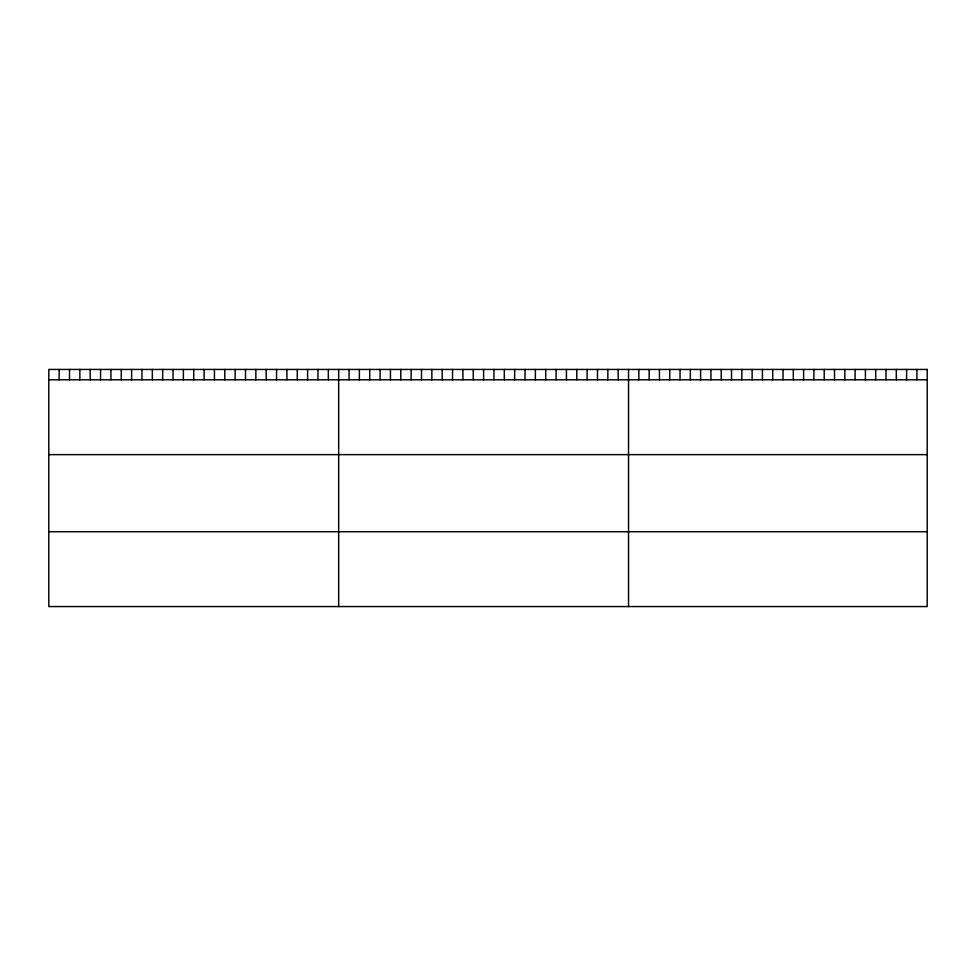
<?xml version="1.0" encoding="UTF-8"?>
<svg xmlns="http://www.w3.org/2000/svg" width="976" height="976" viewBox="0 0 976 976"><rect width="100%" height="100%" fill="white"/><g stroke="black" fill="none" stroke-linecap="round" stroke-linejoin="round"><path stroke-width="1.46" d="M48.8 379.798L927.2 379.798M48.8 454.633L927.2 454.633M48.8 531.725L927.2 531.725M916.903 369.44L916.903 379.798M906.606 369.44L906.606 379.798M896.31 369.44L896.31 379.798M886.001 369.44L886.001 379.798M875.704 369.44L875.704 379.798M865.407 369.44L865.407 379.798M855.11 369.44L855.11 379.798M844.813 369.44L844.813 379.798M834.517 369.44L834.517 379.798M824.22 369.44L824.22 379.798M813.911 369.44L813.911 379.798M803.614 369.44L803.614 379.798M793.317 369.44L793.317 379.798M783.02 369.44L783.02 379.798M772.724 369.44L772.724 379.798M762.427 369.44L762.427 379.798M752.13 369.44L752.13 379.798M741.833 369.44L741.833 379.798M731.524 369.44L731.524 379.798M721.227 369.44L721.227 379.798M710.931 369.44L710.931 379.798M700.634 369.44L700.634 379.798M690.337 369.44L690.337 379.798M680.04 369.44L680.04 379.798M669.743 369.44L669.743 379.798M659.434 369.44L659.434 379.798M649.138 369.44L649.138 379.798M638.841 369.44L638.841 379.798M628.544 369.44L628.544 606.56M618.186 369.44L618.186 379.798M607.841 369.44L607.841 379.798M597.483 369.44L597.483 379.798M587.137 369.44L587.137 379.798M576.779 369.44L576.779 379.798M566.434 369.44L566.434 379.798M556.076 369.44L556.076 379.798M545.718 369.44L545.718 379.798M535.373 369.44L535.373 379.798M525.015 369.44L525.015 379.798M514.669 369.44L514.669 379.798M504.311 369.44L504.311 379.798M493.966 369.44L493.966 379.798M483.608 369.44L483.608 379.798M473.25 369.44L473.25 379.798M462.905 369.44L462.905 379.798M452.547 369.44L452.547 379.798M442.201 369.44L442.201 379.798M431.843 369.44L431.843 379.798M421.498 369.44L421.498 379.798M411.14 369.44L411.14 379.798M400.782 369.44L400.782 379.798M390.437 369.44L390.437 379.798M380.079 369.44L380.079 379.798M369.733 369.44L369.733 379.798M359.375 369.44L359.375 379.798M349.03 369.44L349.03 379.798M338.672 369.44L338.672 606.56M328.314 369.44L328.314 379.798M317.969 369.44L317.969 379.798M307.611 369.44L307.611 379.798M297.265 369.44L297.265 379.798M286.907 369.44L286.907 379.798M276.562 369.44L276.562 379.798M266.204 369.44L266.204 379.798M255.846 369.44L255.846 379.798M245.501 369.44L245.501 379.798M235.143 369.44L235.143 379.798M224.797 369.44L224.797 379.798M214.439 369.44L214.439 379.798M204.094 369.44L204.094 379.798M193.736 369.44L193.736 379.798M183.378 369.44L183.378 379.798M173.033 369.44L173.033 379.798M162.675 369.44L162.675 379.798M152.329 369.44L152.329 379.798M141.971 369.44L141.971 379.798M131.626 369.44L131.626 379.798M121.268 369.44L121.268 379.798M110.91 369.44L110.91 379.798M100.565 369.44L100.565 379.798M90.207 369.44L90.207 379.798M79.861 369.44L79.861 379.798M69.503 369.44L69.503 379.798M59.158 369.44L59.158 379.798M927.2 369.44L48.8 369.44L48.8 606.56L927.2 606.56L927.2 369.44"/></g></svg>
